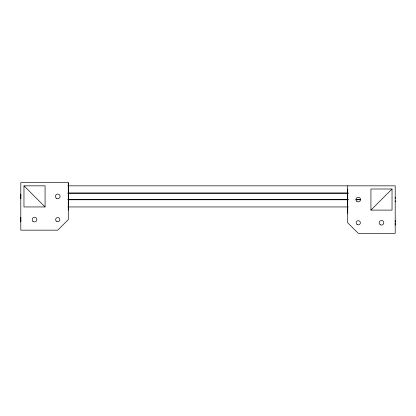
<?xml version="1.0" encoding="UTF-8"?>
<svg xmlns="http://www.w3.org/2000/svg" width="416" height="416" viewBox="0 0 416 416"><rect width="100%" height="100%" fill="white"/><g stroke="black" fill="none" stroke-linecap="round" stroke-linejoin="round"><path stroke-width="0.62" d="M23.967 185.838L23.967 206.944L45.074 206.944L45.074 185.838L23.967 185.838L45.074 206.944M68.292 210.111L68.292 182.671L20.8 182.671L20.8 230.162L57.741 230.162L68.292 219.612L68.292 182.671M347.708 185.838L347.708 222.773L358.259 233.329L395.2 233.329L395.2 185.838L67.948 185.838M395.2 225.098L395.2 223.376M395.2 222.175L395.2 220.454M395.2 201.88L395.2 200.72M395.2 198.396L395.2 197.236M370.926 210.111L392.033 189.004L392.033 210.111L370.926 210.111L370.926 189.004L392.033 189.004M67.948 193.014L348.234 193.014M67.948 193.227L348.234 193.227M67.948 199.555L348.234 199.555M356.018 199.555L360.563 199.555M67.948 199.768L348.234 199.768M356.018 199.768L360.563 199.768M67.948 206.944L348.234 206.944M347.708 189.004L347.708 213.278M20.8 194.069L20.8 198.713M20.8 217.287L20.8 221.931M380.318 224.786A2.324 2.324 0 0 0 383.802 222.773A2.324 2.324 0 0 0 380.318 220.766A2.324 2.324 0 0 0 380.318 224.786M356.621 201.198A2.324 2.324 0 0 0 360.506 200.158A2.324 2.324 0 0 0 357.661 197.314A2.324 2.324 0 0 0 356.621 201.198M357.204 224.604A2.111 2.111 0 0 0 360.37 222.773A2.111 2.111 0 0 0 357.204 220.948A2.111 2.111 0 0 0 357.204 224.604M32.88 221.25A2.324 2.324 0 0 0 36.764 220.21A2.324 2.324 0 0 0 33.92 217.365A2.324 2.324 0 0 0 32.88 221.25M56.576 198.401A2.324 2.324 0 0 0 60.06 196.388A2.324 2.324 0 0 0 56.576 194.381A2.324 2.324 0 0 0 56.576 198.401M56.248 221.104A2.111 2.111 0 0 0 59.779 220.158A2.111 2.111 0 0 0 57.195 217.573A2.111 2.111 0 0 0 56.248 221.104"/></g></svg>
